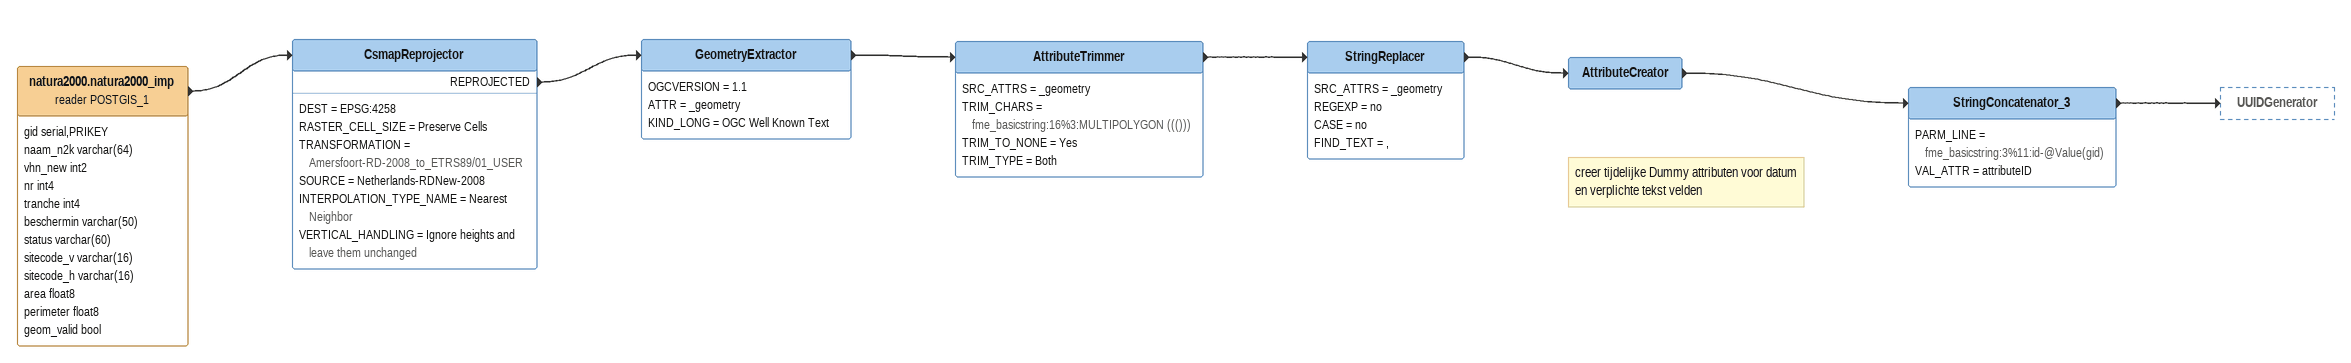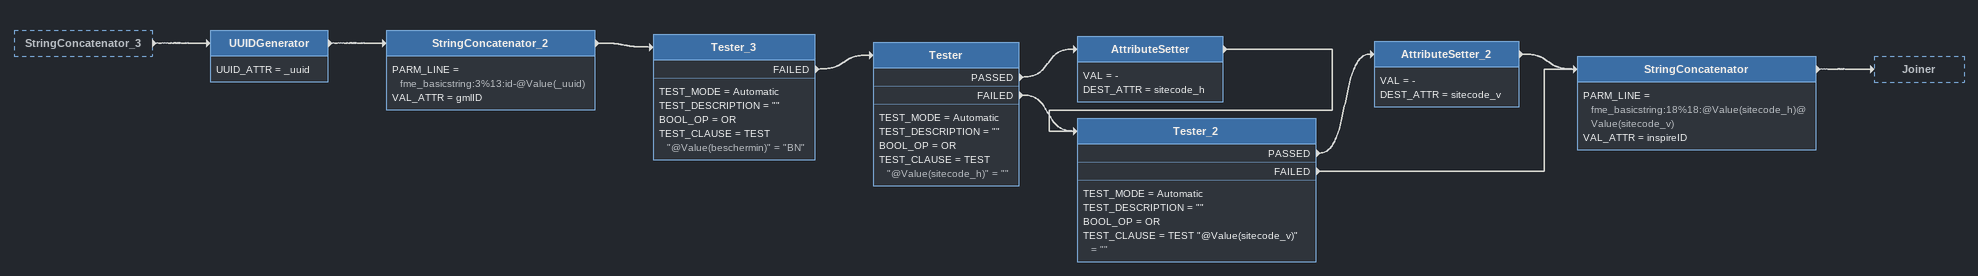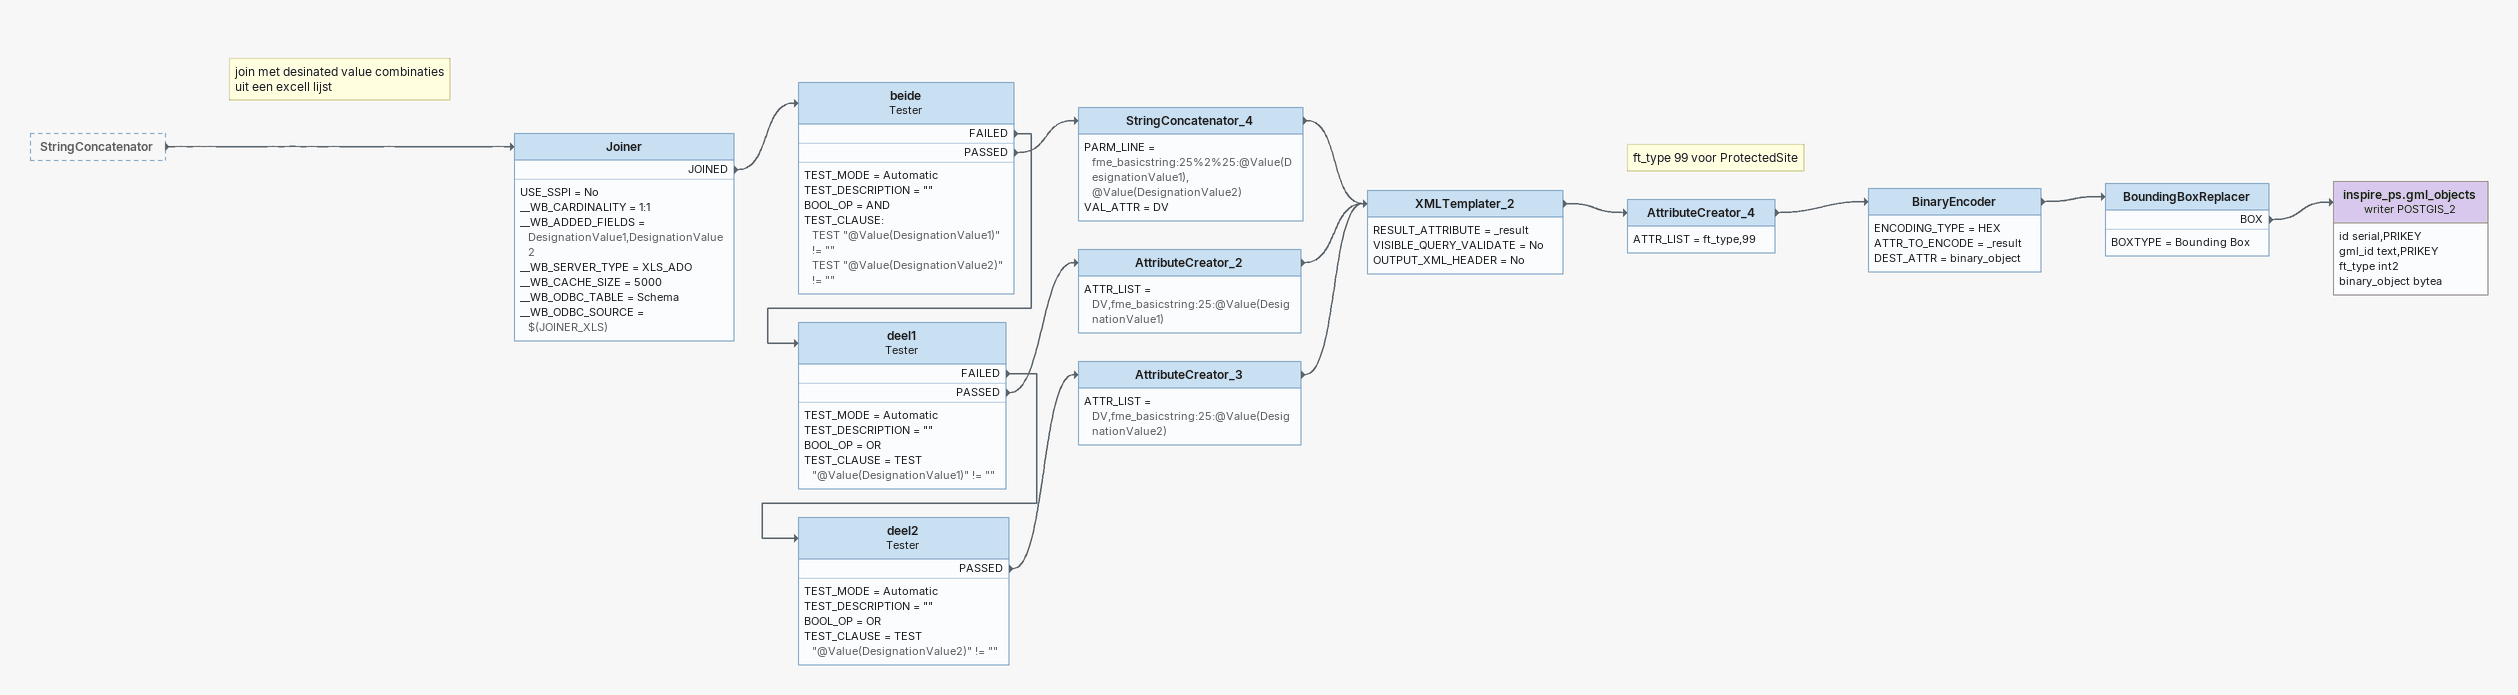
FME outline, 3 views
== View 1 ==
natura2000.natura2000_imp (reader POSTGIS_1)
    attributes: gid serial,PRIKEY, naam_n2k varchar(64), vhn_new int2, nr int4, tranche int4, beschermin varchar(50), status varchar(60), sitecode_v varchar(16), sitecode_h varchar(16), area float8, perimeter float8, geom_valid bool
    -> CsmapReprojector
CsmapReprojector
    DEST = EPSG:4258
    RASTER_CELL_SIZE = Preserve Cells
    TRANSFORMATION = Amersfoort-RD-2008_to_ETRS89/01_USER
    SOURCE = Netherlands-RDNew-2008
    INTERPOLATION_TYPE_NAME = Nearest Neighbor
    VERTICAL_HANDLING = Ignore heights and leave them unchanged
    REPROJECTED -> GeometryExtractor
GeometryExtractor
    OGCVERSION = 1.1
    ATTR = _geometry
    KIND_LONG = OGC Well Known Text
    -> AttributeTrimmer
AttributeTrimmer
    SRC_ATTRS = _geometry
    TRIM_CHARS = fme_basicstring:16%3:MULTIPOLYGON ((()))
    TRIM_TO_NONE = Yes
    TRIM_TYPE = Both
    -> StringReplacer
StringReplacer
    SRC_ATTRS = _geometry
    REGEXP = no
    CASE = no
    FIND_TEXT = ,
    -> AttributeCreator
Note: creer tijdelijke Dummy attributen voor datum en verplichte tekst velden
AttributeCreator
    -> StringConcatenator_3
StringConcatenator_3
    PARM_LINE = fme_basicstring:3%11:id-@Value(gid)
    VAL_ATTR = attributeID
    -> UUIDGenerator

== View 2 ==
StringConcatenator_3 [outside]
    -> UUIDGenerator
UUIDGenerator
    UUID_ATTR = _uuid
    -> StringConcatenator_2
StringConcatenator_2
    PARM_LINE = fme_basicstring:3%13:id-@Value(_uuid)
    VAL_ATTR = gmlID
    -> Tester_3
Tester_3
    TEST_MODE = Automatic
    TEST_DESCRIPTION = ""
    BOOL_OP = OR
    TEST_CLAUSE = TEST "@Value(beschermin)" = "BN"
    FAILED -> Tester
Tester
    TEST_MODE = Automatic
    TEST_DESCRIPTION = ""
    BOOL_OP = OR
    TEST_CLAUSE = TEST "@Value(sitecode_h)" = ""
    PASSED -> AttributeSetter
    FAILED -> Tester_2
AttributeSetter
    VAL = -
    DEST_ATTR = sitecode_h
    -> Tester_2
Tester_2
    TEST_MODE = Automatic
    TEST_DESCRIPTION = ""
    BOOL_OP = OR
    TEST_CLAUSE = TEST "@Value(sitecode_v)" = ""
    PASSED -> AttributeSetter_2
    FAILED -> StringConcatenator
AttributeSetter_2
    VAL = -
    DEST_ATTR = sitecode_v
    -> StringConcatenator
StringConcatenator
    PARM_LINE = fme_basicstring:18%18:@Value(sitecode_h)@Value(sitecode_v)
    VAL_ATTR = inspireID
    -> Joiner

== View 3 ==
StringConcatenator [outside]
    -> Joiner
Note: join met desinated value combinaties uit een excell lijst
Joiner
    USE_SSPI = No
    __WB_CARDINALITY = 1:1
    __WB_ADDED_FIELDS = DesignationValue1,DesignationValue2
    __WB_SERVER_TYPE = XLS_ADO
    __WB_CACHE_SIZE = 5000
    __WB_ODBC_TABLE = Schema
    __WB_ODBC_SOURCE = $(JOINER_XLS)
    JOINED -> beide
beide: Tester
    TEST_MODE = Automatic
    TEST_DESCRIPTION = ""
    BOOL_OP = AND
    TEST_CLAUSE:
      TEST "@Value(DesignationValue1)" != ""
      TEST "@Value(DesignationValue2)" != ""
    FAILED -> deel1
    PASSED -> StringConcatenator_4
StringConcatenator_4
    PARM_LINE = fme_basicstring:25%2%25:@Value(DesignationValue1), @Value(DesignationValue2)
    VAL_ATTR = DV
    -> XMLTemplater_2
deel1: Tester
    TEST_MODE = Automatic
    TEST_DESCRIPTION = ""
    BOOL_OP = OR
    TEST_CLAUSE = TEST "@Value(DesignationValue1)" != ""
    FAILED -> deel2
    PASSED -> AttributeCreator_2
AttributeCreator_2
    ATTR_LIST = DV,fme_basicstring:25:@Value(DesignationValue1)
    -> XMLTemplater_2
deel2: Tester
    TEST_MODE = Automatic
    TEST_DESCRIPTION = ""
    BOOL_OP = OR
    TEST_CLAUSE = TEST "@Value(DesignationValue2)" != ""
    PASSED -> AttributeCreator_3
AttributeCreator_3
    ATTR_LIST = DV,fme_basicstring:25:@Value(DesignationValue2)
    -> XMLTemplater_2
XMLTemplater_2
    RESULT_ATTRIBUTE = _result
    VISIBLE_QUERY_VALIDATE = No
    OUTPUT_XML_HEADER = No
    -> AttributeCreator_4
Note: ft_type 99 voor ProtectedSite
AttributeCreator_4
    ATTR_LIST = ft_type,99
    -> BinaryEncoder
BinaryEncoder
    ENCODING_TYPE = HEX
    ATTR_TO_ENCODE = _result
    DEST_ATTR = binary_object
    -> BoundingBoxReplacer
BoundingBoxReplacer
    BOXTYPE = Bounding Box
    BOX -> inspire_ps.gml_objects (writer POSTGIS_2)
inspire_ps.gml_objects (writer POSTGIS_2)
    attributes: id serial,PRIKEY, gml_id text,PRIKEY, ft_type int2, binary_object bytea
